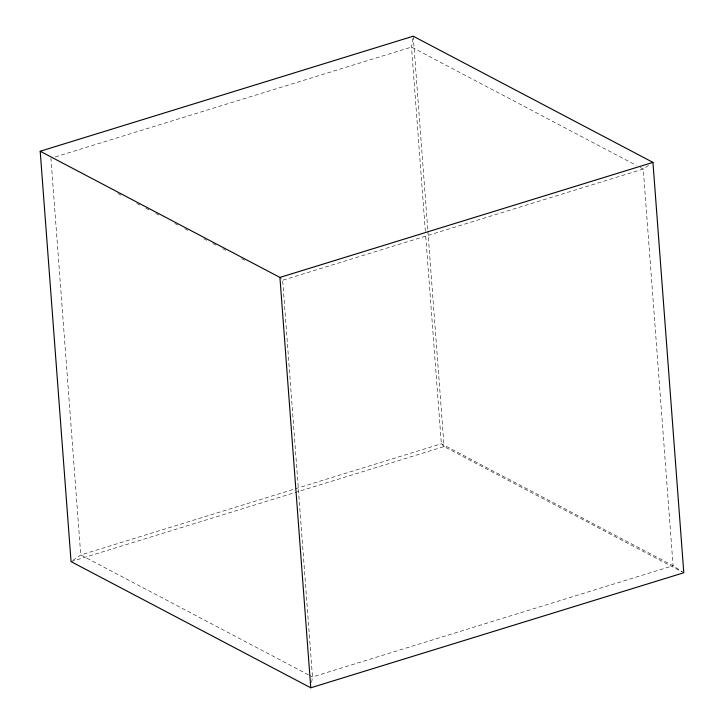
<?xml version="1.0" encoding="UTF-8"?>
<svg xmlns="http://www.w3.org/2000/svg" width="724" height="724" viewBox="0 0 724 724"><rect width="100%" height="100%" fill="white"/><g stroke="black" fill="none" stroke-linecap="round" stroke-linejoin="round"><path stroke-width="0.54" stroke-dasharray="3.62 2.71" d="M311.637 682.37L312.487 676.94L282.659 280.242L279.926 277.428M412.879 38.372L411.513 47.06L425.495 233.01M72.816 560.403L80.753 554.964L441.341 443.758L673.076 565.734L683.8 572.756M648.532 165.407L643.247 169.036L282.659 280.242M55.241 156.936L411.513 47.06L636.251 165.362M71.052 561.616L444.074 446.572L681.8 571.707M640.251 167.461L643.247 169.036L673.076 565.734L312.487 676.94L309.492 675.365M117.849 193.489L120.845 195.073M136.827 203.48L139.822 205.064M145.814 208.213L149.814 210.313M155.805 213.471L158.8 215.046M174.783 223.463L177.778 225.037M184.774 228.721L187.769 230.295M203.752 238.712L206.747 240.287M212.738 243.445L216.738 245.545M222.73 248.703L225.725 250.278M241.707 258.685L244.703 260.269M308.496 674.84L80.753 554.964L50.924 158.266M413.223 36.2L427.803 230.114M427.884 231.237L444.074 446.572L441.341 443.758L425.576 234.142"/><path stroke-width="1.09" d="M40.2 151.244L413.223 36.2L652.948 162.384L683.8 572.756L310.777 687.8L71.052 561.616L40.2 151.244L279.926 277.428L652.948 162.384M279.926 277.428L310.777 687.8"/></g></svg>
